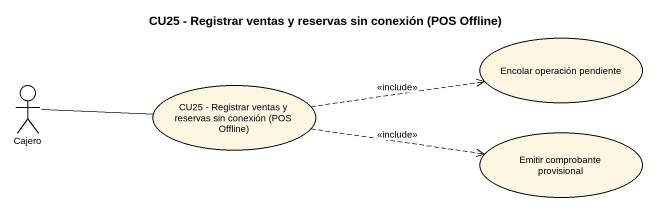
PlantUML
@startuml
title CU25 - Registrar ventas y reservas sin conexión (POS Offline)
usecase "Encolar operación pendiente" as Encolar_operación_pendiente
actor Cajero
usecase "CU25 - Registrar ventas y reservas sin conexión (POS Offline)" as CU25_Registrar_ventas_y
usecase "Emitir comprobante provisional" as Emitir_comprobante
Cajero -right- CU25_Registrar_ventas_y
CU25_Registrar_ventas_y .right.> Encolar_operación_pendiente : <<include>>
CU25_Registrar_ventas_y .right.> Emitir_comprobante : <<include>>
@enduml
